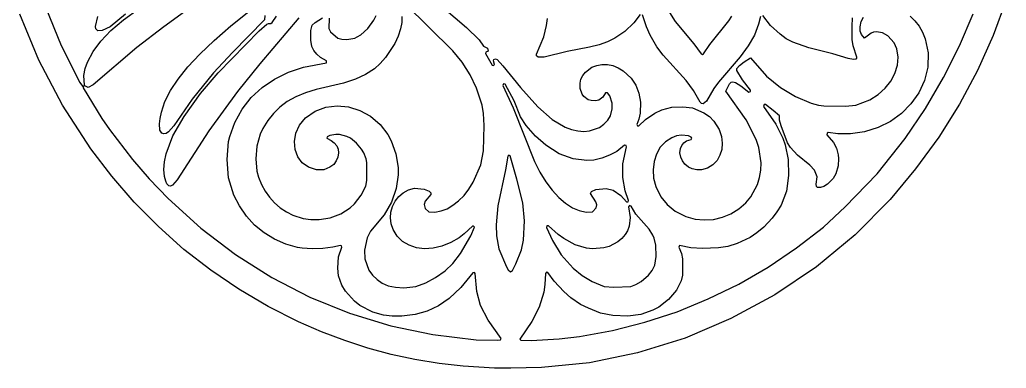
# Model space of a CAD drawing. Header units: metres. Extents: x 3 to 297, y 2 to 297.
# Drawn here: x 11.3 to 290.2, y 2 to 100.7 of the extents above; entities that cross this region are included whole.
import ezdxf

# ---------------------------------------------------------------- set-up
doc = ezdxf.new("R2010")
doc.units = ezdxf.units.M

msp = doc.modelspace()

# ---------------------------------------------------------------- linework, layer by layer
at = {"layer": 'CUT'}
for points in [[(290.1843, 106.2088), (286.5179, 96.2039), (282.0764, 86.3498), (276.9422, 76.7874), (271.1191, 67.4822), (264.5614, 58.4543), (257.3412, 49.798), (247.4502, 39.7633), (236.5668, 30.7816), (224.8028, 22.8584), (212.3293, 16.0921), (199.3681, 10.5916), (185.9797, 6.3841), (172.3928, 3.5986), (158.8146, 2.2817), (150.0933, 2.0166), (150.0933, 2.0166), (145.475, 2.0756), (136.6701, 2.6045), (129.8243, 3.3944), (123.0274, 4.5125), (116.3369, 5.9509), (109.7256, 7.7354), (103.1642, 9.8831), (96.6393, 12.3409), (90.1052, 15.1667), (81.532, 19.4972), (73.2362, 24.3806), (65.2857, 29.7798), (57.708, 35.6898), (50.501, 42.1317), (43.6649, 49.0278), (37.3002, 56.391), (31.3611, 64.1733), (23.3832, 76.4897), (16.6932, 89.2206), (11.2939, 102.2742)], [(127.2854, 107.3863), (137.6262, 98.539), (141.1553, 95.0109), (142.3785, 93.2603), (143.5096, 92.6546), (143.6897, 91.8534), (143.0435, 91.5169), (142.9443, 91.1556), (144.8694, 87.8768), (145.2207, 87.7827), (145.509, 88.055), (145.2224, 89.1194), (145.2997, 89.4917), (145.8025, 89.6811), (146.2181, 89.4208), (147.902, 87.6189), (152.8606, 81.5167), (157.7737, 76.0783), (161.7996, 72.4859), (165.443, 70.3119), (167.2635, 69.6437), (169.0736, 69.2291), (170.7419, 69.0892), (172.4085, 69.2399), (175.2294, 70.2447), (176.4622, 71.1236), (177.5174, 72.2302), (178.3256, 73.5087), (178.7913, 75.5171), (178.7329, 77.1327), (178.1568, 79.1193), (177.4366, 80.0469), (176.9338, 80.0392), (176.1291, 78.8009), (174.9793, 77.9238), (174.054, 77.7217), (172.8116, 77.8117), (172.005, 78.0462), (170.7893, 78.9639), (170.3116, 79.6414), (169.7734, 81.2372), (169.7412, 82.7688), (169.9519, 83.8678), (170.4512, 84.9024), (171.2527, 85.8549), (173.0449, 87.2392), (174.4037, 87.7986), (175.8815, 88.0701), (177.4168, 88.0402), (178.9473, 87.7105), (180.4728, 87.1123), (181.9163, 86.2591), (184.1031, 84.2022), (185.4187, 82.1778), (186.3198, 79.8787), (186.7727, 77.3439), (186.7136, 74.2249), (186.3584, 72.585), (185.7412, 71.0905), (185.9533, 70.6464), (186.3502, 70.6838), (188.2278, 72.4466), (190.8452, 74.2404), (192.8299, 75.1719), (195.6548, 75.9124), (198.7839, 76.0303), (201.4866, 75.7548), (204.696, 74.342), (206.2465, 73.2726), (207.5368, 71.9839), (208.9788, 69.6306), (209.6474, 67.694), (209.8872, 65.807), (209.7665, 64.0054), (209.2548, 62.3195), (208.4148, 60.8478), (207.2581, 59.6567), (205.745, 58.7123), (204.0652, 58.2126), (202.7508, 58.179), (201.431, 58.4686), (200.3367, 59.0032), (199.362, 59.7951), (198.6289, 60.7423), (198.1399, 61.8424), (197.9255, 63.0262), (198.1079, 64.2131), (198.4788, 65.1405), (199.0447, 65.8646), (199.7916, 66.3794), (201.1226, 66.8185), (201.3022, 67.2123), (201.1457, 67.4661), (200.3843, 67.8252), (198.3882, 68.0491), (196.9362, 67.8171), (195.5985, 67.3132), (193.8045, 66.1456), (192.3889, 64.5968), (191.2986, 62.6686), (190.6189, 60.5789), (190.3489, 58.2368), (190.4932, 55.8716), (191.0833, 53.4733), (192.4942, 50.5606), (194.3531, 48.4341), (196.5754, 46.5368), (199.6418, 44.9778), (202.2163, 44.271), (204.7856, 44.0128), (207.4206, 44.1842), (209.9654, 44.7627), (212.3643, 45.7455), (214.59, 47.1329), (216.585, 48.8966), (217.9269, 50.5613), (219.8686, 54.0718), (220.4632, 56.0574), (220.8074, 58.0844), (220.8906, 60.1965), (220.2588, 64.5288), (219.4775, 66.7948), (216.6139, 72.3476), (210.9354, 80.5057), (211.905, 82.5869), (212.4019, 83.0259), (212.8433, 83.1198), (213.6254, 82.9279), (215.1739, 82.0372), (217.4054, 80.2182), (217.924, 80.3918), (217.8988, 80.7882), (215.5968, 83.7018), (214.0598, 86.303), (214.03, 86.8686), (214.7636, 87.7657), (216.113, 88.8385), (217.9235, 89.8904), (222.4387, 84.7728), (226.3441, 81.5642), (230.5636, 78.9722), (235.0147, 77.0792), (237.1291, 76.4977), (238.5847, 76.3228), (244.7196, 76.2649), (247.6734, 76.557), (251.6175, 78.074), (253.9346, 79.5345), (255.9085, 81.3063), (257.5664, 83.3535), (258.7005, 85.5115), (259.4247, 87.8295), (259.5907, 90.1079), (259.2069, 92.4424), (258.4645, 94.1347), (256.6772, 96.1734), (255.2207, 97.0076), (253.4818, 97.2893), (252.6874, 97.2091), (251.9852, 96.8867), (250.1465, 95.4777), (249.2143, 96.4854), (248.8487, 97.508), (248.8761, 98.6846), (249.1859, 100.1706), (249.8331, 101.4485)], [(18.6608, 104.0897), (23.0497, 93.3841), (28.3308, 82.9385), (29.0483, 81.9268), (29.3758, 81.9563), (29.5643, 82.2257), (29.4421, 84.9421), (29.8003, 86.9014), (30.406, 88.6734), (32.037, 91.7184), (34.1893, 94.627), (37.0514, 97.6388), (40.664, 100.6627), (45.0775, 103.8486)], [(61.0258, 105.2361), (51.9849, 98.7407), (44.4263, 92.8227), (32.0974, 82.2799), (30.6557, 81.5327), (29.671, 82.0021), (29.2527, 81.8128), (29.259, 81.4169), (34.5366, 72.7786), (36.6789, 69.6379), (43.1662, 61.105), (47.9061, 55.6916), (53.2973, 50.096), (62.4658, 41.7159), (72.2634, 34.2356), (82.5614, 27.7135), (93.3263, 22.1865), (104.5595, 17.6246), (116.1734, 14.0573), (128.0738, 11.5489), (140.3418, 10.0834), (146.407, 9.9654), (147.1887, 10.0507), (147.4031, 10.4274), (143.7035, 15.6726), (141.5768, 19.8046), (140.5346, 23.7864), (140.0742, 28.8569), (139.9009, 29.1435), (139.407, 29.0905), (136.0366, 24.9101), (132.6783, 21.786), (129.6711, 19.7202), (126.4782, 18.2093), (123.0507, 17.2242), (119.3264, 16.8114), (116.5828, 16.8123), (114.1488, 17.0468), (111.1299, 17.8723), (107.4813, 19.7644), (105.9067, 20.9787), (103.3494, 23.8533), (102.3791, 25.5444), (101.4322, 28.2315), (101.2158, 30.3863), (101.4506, 33.5626), (102.3883, 36.3348), (102.254, 36.7211), (101.9614, 36.8062), (99.7745, 36.2945), (97.0098, 35.9717), (93.9882, 35.8837), (91.1297, 36.0599), (89.8436, 36.2464), (86.5001, 37.1768), (83.3357, 38.5622), (80.3813, 40.3602), (77.7076, 42.5824), (75.3762, 45.1261), (73.4007, 47.9924), (71.8306, 51.0745), (70.315, 55.9007), (69.927, 61.0958), (70.3427, 66.202), (70.6477, 67.6153), (72.1433, 71.6595), (74.1803, 75.3497), (76.7491, 78.6567), (79.7901, 81.5206), (83.2831, 83.9286), (87.2512, 85.8676), (91.4741, 87.2655), (98.0565, 88.5332), (98.0072, 89.0838), (96.3343, 90.0265), (95.2877, 90.9789), (94.4419, 92.0131), (93.8728, 93.1584), (93.5691, 94.9248), (93.6281, 97.6879), (94.0071, 99.1268), (94.8063, 99.9374), (96.9213, 101.2682)], [(80.5481, 101.9279), (80.5249, 100.6504), (71.4584, 91.4055), (66.1088, 85.6468), (60.0565, 78.1921), (54.8824, 70.6403), (53.3343, 68.9771), (52.685, 68.5449), (52.0284, 68.377), (51.4765, 68.5496), (50.9211, 69.4361), (50.7959, 71.2126), (50.9734, 72.7711), (51.3378, 74.5502), (52.3556, 77.5165), (53.942, 80.6618), (56.0919, 83.9276), (58.8263, 87.3363), (62.2017, 90.9458), (66.2226, 94.8192), (70.9447, 98.9544), (78.9082, 105.2697)], [(119.3005, 101.5925), (119.3298, 99.9431), (118.9783, 98.0892), (118.2809, 96.0234), (117.3064, 93.9598), (114.7314, 90.0006), (113.2226, 88.2887), (111.5597, 86.8353), (109.0468, 85.1821), (106.237, 83.8823), (102.8198, 82.7932), (95.0824, 81.0044), (92.0814, 80.0521), (89.3815, 78.9216), (86.9311, 77.5335), (84.8458, 75.9661), (82.9901, 74.1918), (81.4009, 72.1645), (80.0402, 69.9024), (79.2894, 68.3081), (78.3166, 64.9024), (77.995, 61.3273), (78.3666, 57.8683), (78.8399, 56.1208), (79.6266, 54.0897), (80.6416, 52.2107), (81.8893, 50.4458), (83.3089, 48.8852), (84.9044, 47.497), (86.6701, 46.3133), (88.5385, 45.3508), (91.4326, 44.4132), (93.5658, 44.1842), (95.9562, 44.1842), (99.0909, 44.5836), (102.0488, 45.7534), (104.6723, 47.4927), (105.888, 48.6188), (107.8268, 51.0706), (109.0986, 53.5744), (109.4498, 55.1507), (109.4499, 60.3085), (109.2443, 61.367), (108.5303, 62.9862), (107.9158, 64.064), (106.51, 65.8077), (104.7547, 67.154), (103.8066, 67.6378), (101.7253, 68.2027), (100.6552, 68.2549), (98.9799, 67.9364), (98.2194, 67.5809), (98.1081, 67.1574), (99.3635, 66.5479), (100.2235, 65.8927), (100.908, 65.0489), (101.3088, 64.0558), (101.4284, 62.9911), (101.2345, 61.8132), (100.7827, 60.7376), (100.0464, 59.7639), (98.9991, 58.9324), (97.2459, 58.2413), (95.2324, 58.2198), (92.9473, 58.9257), (91.1645, 60.1802), (89.879, 61.9135), (89.1195, 64.0078), (88.9417, 66.2447), (89.3582, 68.6094), (90.4142, 70.8722), (92.1203, 72.9041), (94.7857, 74.7995), (97.8094, 75.9671), (101.0126, 76.352), (104.2794, 76.055), (107.485, 75.046), (110.4804, 73.3853), (113.2014, 71.0749), (115.372, 68.1989), (116.3001, 66.4612), (117.6296, 62.7273), (118.2443, 58.8352), (118.246, 56.8127), (117.7111, 52.938), (116.347, 49.0311), (114.3213, 45.4786), (110.4793, 40.8716), (109.4819, 38.9982), (108.7275, 35.4799), (108.8422, 33.0135), (110.0304, 29.7604), (111.0076, 28.4218), (112.2994, 27.1618), (113.7896, 26.1615), (115.4869, 25.3899), (117.5549, 24.966), (119.8953, 24.8198), (123.2666, 25.2194), (126.0531, 26.2022), (128.8741, 27.7121), (131.5396, 29.5881), (133.7404, 31.7055), (135.8858, 34.5203), (138.8201, 39.5463), (139.8114, 42.0175), (139.618, 42.2961), (139.2442, 42.3015), (136.9337, 40.0448), (135.5395, 38.985), (133.2039, 37.642), (130.6402, 36.5972), (128.1461, 36.0036), (125.7644, 35.8554), (123.4399, 36.1531), (121.348, 36.8411), (119.52, 37.9499), (117.9909, 39.4493), (116.839, 41.3058), (116.2799, 42.9332), (116.099, 44.5861), (116.2195, 46.2375), (116.6825, 47.8579), (117.437, 49.325), (118.44, 50.621), (119.6456, 51.7106), (121.1765, 52.5459), (122.9359, 52.974), (125.6193, 52.7615), (127.0062, 52.1617), (127.4751, 51.6693), (127.4742, 51.249), (125.8922, 49.2946), (125.6023, 48.4081), (125.9477, 47.2304), (126.9691, 46.3233), (128.6848, 46.2626), (130.4393, 46.5648), (132.0955, 47.1989), (133.7598, 48.1786), (135.3401, 49.4203), (136.9078, 50.988), (138.2962, 52.7561), (139.5211, 54.7218), (141.6217, 59.6704), (142.4089, 63.5469), (142.5829, 70.7246), (142.4378, 74.1268), (142.029, 76.5141), (140.4342, 81.3266), (138.5913, 85.1298), (136.3431, 88.7181), (133.6965, 91.9447), (120.2331, 105.2023)], [(41.2347, 102.2575), (36.851, 98.7291), (34.5727, 97.6908), (33.3665, 97.5454), (32.8004, 98.1392), (32.6904, 98.8086), (33.4188, 101.6731)], [(90.1911, 101.2333), (79.1724, 88.1925), (72.8189, 80.3747), (64.717, 69.231), (55.7983, 55.415), (54.445, 53.8581), (53.9387, 53.6114), (53.4172, 53.6975), (52.9095, 54.2035), (52.56, 54.9968), (52.2054, 56.3613), (52.028, 58.273), (52.2089, 60.4645), (52.6729, 62.6976), (54.6021, 67.8082), (57.7387, 73.3483), (62.4391, 79.8717), (67.429, 85.6842), (79.0223, 97.5999), (81.1912, 99.4378), (81.6117, 99.6396), (82.2976, 99.6315), (82.6796, 99.9394), (83.8719, 101.6788)], [(98.7647, 101.1248), (98.6798, 98.2088), (99.1667, 97.2763), (101.2313, 95.5215), (102.3642, 95.1862), (103.8087, 95.1343), (106.0123, 95.5243), (106.7119, 95.8242), (107.7452, 96.4321), (109.6893, 98.2082), (111.3698, 100.5769), (112.0324, 101.8691)], [(263.055, 101.6892), (264.3652, 100.4139), (265.561, 98.8506), (266.508, 97.1568), (267.2466, 95.3177), (268.1009, 91.3409), (267.9752, 87.2752), (267.0337, 83.5438), (265.4359, 80.0522), (263.2474, 76.917), (260.5862, 74.1968), (257.4526, 71.9204), (253.9649, 70.1765), (250.153, 68.9946), (246.1317, 68.4358), (242.5742, 68.4326), (239.8308, 68.7472), (239.5219, 68.621), (239.4744, 68.1585), (241.3347, 65.9924), (242.2088, 64.3432), (242.6647, 62.4842), (242.7295, 61.4298), (242.6369, 59.3692), (242.0166, 57.0647), (241.2366, 55.7245), (239.641, 54.1589), (238.5901, 53.5091), (237.6308, 53.2075), (236.8365, 53.2362), (236.5567, 53.4804), (236.4219, 54.1579), (236.6845, 56.1901), (235.9445, 58.1455), (234.6308, 59.5661), (231.2036, 62.3177), (229.18, 64.5173), (228.325, 65.86), (226.5261, 70.6663), (226.1133, 72.2585), (226.0331, 73.5095), (224.3095, 75.0427), (222.0869, 76.6849), (221.7185, 76.7054), (221.5312, 76.185), (225.0118, 71.1396), (226.9746, 67.2141), (227.6563, 65.263), (228.4914, 61.1775), (228.6377, 56.6104), (228.0208, 52.2074), (226.515, 48.2359), (225.3647, 46.3279), (223.9991, 44.5555), (221.636, 42.0128), (219.7036, 40.3478), (217.7917, 39.0957), (214.1039, 37.3396), (211.4948, 36.4717), (208.8355, 36.0889), (204.3076, 35.9718), (200.9691, 36.1473), (197.7899, 36.7548), (197.6293, 36.3467), (198.3321, 34.5545), (198.638, 33.0161), (198.638, 28.39), (198.2382, 26.7784), (196.9187, 24.1385), (194.7191, 21.5123), (191.9388, 19.3188), (190.2951, 18.4347), (186.9129, 17.2232), (183.1934, 16.8114), (178.9706, 16.9606), (175.4417, 17.6662), (172.0362, 18.9965), (169.8343, 20.0988), (167.0539, 21.9949), (165.1391, 23.7339), (162.3606, 26.6879), (160.5988, 29.1062), (160.1711, 29.1976), (159.9292, 28.8731), (159.761, 25.7787), (159.43, 23.6121), (158.1566, 19.3589), (156.1061, 15.2578), (152.63, 10.2893), (152.9523, 9.9547), (155.9067, 9.878), (163.7441, 10.3746), (169.5497, 11.0495), (178.8284, 12.7127), (188.0398, 15.0594), (197.1081, 18.0442), (205.9409, 21.6718), (214.547, 25.8728), (222.8849, 30.6988), (230.8717, 36.0808), (238.4981, 42.0057), (244.6017, 47.7014), (253.675, 57.1264), (261.5605, 67.086), (267.325, 75.5997), (272.4747, 84.3761), (276.9625, 93.3514), (280.7845, 102.4251)], [(186.7036, 102.1927), (184.8971, 99.8736), (182.3271, 97.4228), (179.5631, 95.4523), (177.4866, 94.441), (175.1275, 93.6044), (172.3772, 92.9022), (166.0306, 91.7262), (159.5393, 90.1468), (157.8712, 90.0947), (157.3558, 90.4684), (157.3562, 90.9332), (159.5026, 95.8267), (160.2482, 99.1264), (160.4532, 101.0769)], [(220.6997, 101.6258), (220.1569, 99.4455), (218.9855, 96.3706), (217.2592, 93.3034), (214.989, 90.2098), (208.7979, 83.0557), (207.5333, 81.2615), (205.4807, 77.6286), (204.5263, 76.8706), (204.0554, 76.9633), (203.609, 77.4111), (201.7314, 80.6962), (199.6483, 83.5019), (193.1672, 90.717), (191.3741, 93.039), (189.5348, 96.3303), (188.4732, 98.7209), (187.3332, 102.0537)], [(194.9745, 102.7663), (196.5533, 100.2514), (201.9064, 93.8466), (203.9608, 91.0976), (204.3421, 90.9107), (204.6095, 91.0548), (206.3739, 93.6989), (211.7244, 100.393), (212.5804, 101.723)], [(246.6558, 101.2917), (246.4797, 98.792), (246.5403, 95.0678), (246.8498, 93.4074), (247.8766, 90.209), (247.8689, 89.8016), (247.6231, 89.5783), (246.9975, 89.4392), (245.4606, 89.7368), (241.1794, 91.0267), (234.3417, 92.7292), (229.8372, 94.3488), (227.9225, 95.3496), (226.2344, 96.5839), (223.5521, 99.1204), (221.3991, 101.9228)]]:
    msp.add_lwpolyline(points, dxfattribs=at)
for points in [[(148.5583, 82.5061), (148.0659, 82.5878), (147.8964, 82.1182), (150.7527, 75.7198), (156.777, 60.5394), (158.3189, 57.542), (160.0384, 54.8286), (161.8105, 52.4446), (163.6992, 50.38), (165.5762, 48.7589), (167.5314, 47.4729), (169.4579, 46.6678), (171.3861, 46.2619), (173.1723, 46.323), (174.2573, 47.4394), (174.3969, 48.2747), (174.1919, 49.109), (172.6422, 51.525), (172.8975, 52.0785), (174.1785, 52.6743), (177.1233, 52.886), (179.0245, 52.4887), (181.2695, 50.9099), (182.7869, 49.1307), (183.3027, 49.1719), (183.4037, 49.5202), (182.4589, 52.2588), (181.782, 56.0491), (181.7859, 59.8653), (182.8244, 64.7707), (182.7043, 65.1199), (182.2405, 65.169), (180.0687, 63.4363), (178.0315, 62.3263), (175.8559, 61.4735), (173.5605, 60.9617), (171.6243, 60.8166), (167.7294, 61.2852), (163.7712, 62.7539), (160.0208, 65.1507), (157.1416, 67.7373), (154.4236, 70.725), (152.8364, 73.1944), (151.0367, 77.7604), (148.5583, 82.5061)], [(149.9601, 62.1304), (149.5484, 62.3308), (149.2371, 62.0388), (148.6222, 58.2222), (146.4265, 47.9732), (146.0208, 42.617), (146.1096, 39.5527), (146.7793, 35.873), (148.9242, 30.7756), (149.4063, 29.8832), (150.0472, 29.3261), (150.5884, 29.7425), (151.5652, 31.5786), (153.1124, 35.5825), (153.6902, 38.3094), (153.9795, 43.7885), (153.511, 48.8997), (151.8474, 55.6118), (149.9601, 62.1304)], [(184.1093, 47.9552), (183.6973, 48.0918), (183.4141, 47.7628), (183.8709, 44.6729), (183.6056, 42.2694), (183.1171, 40.9805), (182.4108, 39.8594), (181.5254, 38.7876), (180.4193, 37.8699), (177.8949, 36.5494), (176.4619, 36.1576), (173.1687, 35.8862), (171.5023, 36.068), (168.2806, 37.0053), (165.0745, 38.7416), (163.5088, 39.8954), (160.7473, 42.3662), (160.2904, 42.3331), (160.1677, 41.924), (161.9058, 38.2401), (164.3332, 34.1801), (167.7102, 30.3705), (170.2648, 28.3351), (173.0811, 26.6347), (176.4979, 25.2189), (179.219, 24.9659), (184.0032, 25.1897), (185.496, 25.7613), (187.0149, 26.6195), (189.0262, 28.3686), (190.0563, 29.7174), (190.8739, 31.2375), (191.2451, 33.6464), (191.0982, 36.9282), (190.6792, 38.8353), (190.2807, 39.7283), (189.1943, 41.394), (185.4956, 45.6825), (184.1093, 47.9552)]]:
    msp.add_lwpolyline(points, close=True, dxfattribs=at)

doc.saveas('drawing.dxf')
